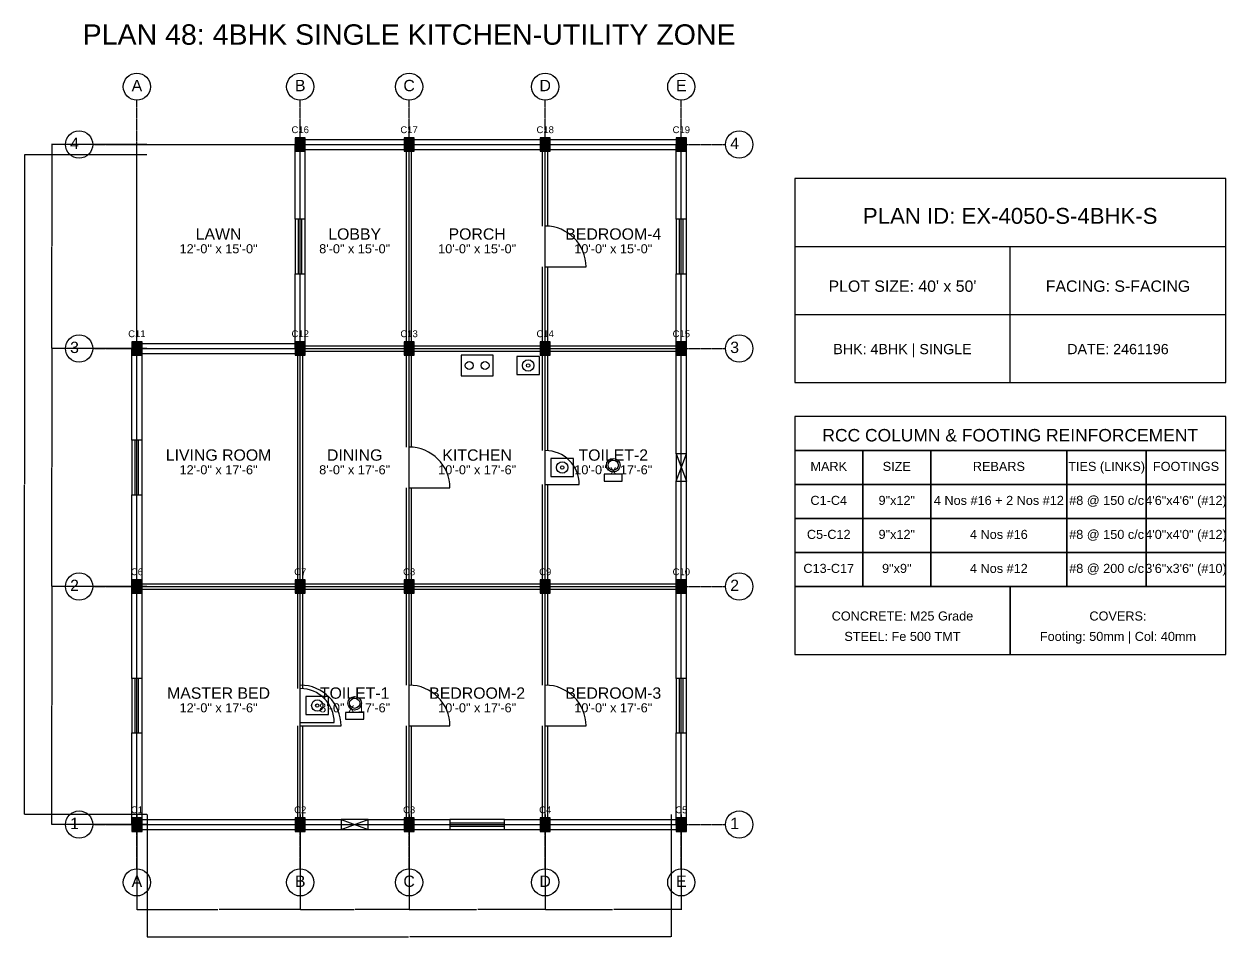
# Model space of a CAD drawing. Header units: inches. Extents: x -134 to 23580, y -99 to 23207.
# Drawn here: x 17400 to 18460, y 9901 to 10706 of the extents above; entities that cross this region are included whole.
import ezdxf
from ezdxf.enums import TextEntityAlignment as Align

# ---------------------------------------------------------------- set-up
doc = ezdxf.new("R2010")
doc.units = ezdxf.units.IN
doc.header["$MEASUREMENT"] = 0
doc.linetypes.add('CENTER', pattern=[2, 1.25, -0.25, 0.25, -0.25])
for name, color, linetype in [('A-COL-HATCH', 251, 'Continuous'), ('A-COLUMN', 1, 'Continuous'), ('A-DIM', 5, 'Continuous'), ('A-DOOR', 30, 'Continuous'), ('A-FIXTURE', 8, 'Continuous'), ('A-TEXT', 2, 'Continuous'), ('A-WALL-EXT', 7, 'Continuous'), ('A-WALL-INT', 9, 'Continuous'), ('A-WINDOW', 4, 'Continuous'), ('S-BEAM-FRAMING', 2, 'Continuous'), ('S-BUBBLE', 4, 'Continuous'), ('S-GRID-CENTER', 8, 'CENTER'), ('S-TABLE', 7, 'Continuous'), ('S-TEXT', 3, 'Continuous')]:
    doc.layers.add(name, color=color, linetype=linetype)
doc.styles.get("Standard").update_dxf_attribs({"font": 'arial.ttf'})
doc.dimstyles.get("Standard").update_dxf_attribs({"dimtxt": 0.18, "dimasz": 0.18, "dimexe": 0.18, "dimexo": 0.0625, "dimgap": 0.09, "dimtad": 0, "dimtih": 1, "dimtoh": 1, "dimdec": 4, "dimzin": 0, "dimdsep": 46, "dimtxsty": 'Standard', "dimcen": 0.09, "dimadec": 0, "dimazin": 0, "dimtfac": 1, "dimtdec": 4, "dimtofl": 0, "dimtmove": 0, "dimatfit": 3, "dimfxl": 1, "dimtolj": 1, "dimtzin": 0, "dimarcsym": 0})

# ---------------------------------------------------------------- blocks, each defined once
blk = doc.blocks.new('*D430')
at = {"layer": 'A-DIM', "color": 0, "lineweight": -2, "transparency": 16777216}
for p, q in [((17500, 10008.9), (17500, 9924.8)), ((17644, 10008.9), (17644, 9924.8)), ((17500.2, 9925), (17571.4, 9925)), ((17643.8, 9925), (17572.6, 9925))]:
    blk.add_line(p, q, dxfattribs=at)
at = {"layer": 'A-DIM', "color": 0, "transparency": 16777216}
for points in [[(17500.2, 9925), (17500.2, 9925), (17500, 9925)], [(17643.8, 9925), (17643.8, 9925), (17644, 9925)]]:
    blk.add_solid(points, dxfattribs=at)
at = {"layer": 'Defpoints', "color": 0, "transparency": 16777216}
for p in [(17500, 10009), (17644, 10009), (17644, 9925)]:
    blk.add_point(p, dxfattribs=at)
at = {"layer": 'A-DIM', "color": 0, "transparency": 16777216, "insert": (17572, 9925), "char_height": 0.18, "attachment_point": 5}
blk.add_mtext('\\A1;144.0000', dxfattribs=at)
blk = doc.blocks.new('*D431')
at = {"layer": 'A-DIM', "color": 0, "lineweight": -2, "transparency": 16777216}
for p, q in [((17644, 10008.9), (17644, 9924.8)), ((17740, 10008.9), (17740, 9924.8)), ((17644.2, 9925), (17691.5, 9925)), ((17739.8, 9925), (17692.5, 9925))]:
    blk.add_line(p, q, dxfattribs=at)
at = {"layer": 'A-DIM', "color": 0, "transparency": 16777216}
for points in [[(17644.2, 9925), (17644.2, 9925), (17644, 9925)], [(17739.8, 9925), (17739.8, 9925), (17740, 9925)]]:
    blk.add_solid(points, dxfattribs=at)
at = {"layer": 'Defpoints', "color": 0, "transparency": 16777216}
for p in [(17644, 10009), (17740, 10009), (17740, 9925)]:
    blk.add_point(p, dxfattribs=at)
at = {"layer": 'A-DIM', "color": 0, "transparency": 16777216, "insert": (17692, 9925), "char_height": 0.18, "attachment_point": 5}
blk.add_mtext('\\A1;96.0000', dxfattribs=at)
blk = doc.blocks.new('*D432')
at = {"layer": 'A-DIM', "color": 0, "lineweight": -2, "transparency": 16777216}
for p, q in [((17740, 10008.9), (17740, 9924.8)), ((17860, 10008.9), (17860, 9924.8)), ((17740.2, 9925), (17799.4, 9925)), ((17859.8, 9925), (17800.6, 9925))]:
    blk.add_line(p, q, dxfattribs=at)
at = {"layer": 'A-DIM', "color": 0, "transparency": 16777216}
for points in [[(17740.2, 9925), (17740.2, 9925), (17740, 9925)], [(17859.8, 9925), (17859.8, 9925), (17860, 9925)]]:
    blk.add_solid(points, dxfattribs=at)
at = {"layer": 'Defpoints', "color": 0, "transparency": 16777216}
for p in [(17740, 10009), (17860, 10009), (17860, 9925)]:
    blk.add_point(p, dxfattribs=at)
at = {"layer": 'A-DIM', "color": 0, "transparency": 16777216, "insert": (17800, 9925), "char_height": 0.18, "attachment_point": 5}
blk.add_mtext('\\A1;120.0000', dxfattribs=at)
blk = doc.blocks.new('*D433')
at = {"layer": 'A-DIM', "color": 0, "lineweight": -2, "transparency": 16777216}
for p, q in [((17860, 10008.9), (17860, 9924.8)), ((17980, 10008.9), (17980, 9924.8)), ((17860.2, 9925), (17919.4, 9925)), ((17979.8, 9925), (17920.6, 9925))]:
    blk.add_line(p, q, dxfattribs=at)
at = {"layer": 'A-DIM', "color": 0, "transparency": 16777216}
for points in [[(17860.2, 9925), (17860.2, 9925), (17860, 9925)], [(17979.8, 9925), (17979.8, 9925), (17980, 9925)]]:
    blk.add_solid(points, dxfattribs=at)
at = {"layer": 'Defpoints', "color": 0, "transparency": 16777216}
for p in [(17860, 10009), (17980, 10009), (17980, 9925)]:
    blk.add_point(p, dxfattribs=at)
at = {"layer": 'A-DIM', "color": 0, "transparency": 16777216, "insert": (17920, 9925), "char_height": 0.18, "attachment_point": 5}
blk.add_mtext('\\A1;120.0000', dxfattribs=at)
blk = doc.blocks.new('*D434')
at = {"layer": 'A-DIM', "color": 0, "lineweight": -2, "transparency": 16777216}
for p, q in [((17509, 10008.9375), (17509, 9900.82)), ((17971, 10008.9375), (17971, 9900.82)), ((17509.18, 9901), (17739.393206, 9901)), ((17970.82, 9901), (17740.606794, 9901))]:
    blk.add_line(p, q, dxfattribs=at)
at = {"layer": 'A-DIM', "color": 0, "transparency": 16777216}
for points in [[(17509.18, 9901.03), (17509.18, 9900.97), (17509, 9901)], [(17970.82, 9901.03), (17970.82, 9900.97), (17971, 9901)]]:
    blk.add_solid(points, dxfattribs=at)
at = {"layer": 'Defpoints', "color": 0, "transparency": 16777216}
for p in [(17509, 10009), (17971, 10009), (17971, 9901)]:
    blk.add_point(p, dxfattribs=at)
at = {"layer": 'A-DIM', "color": 0, "transparency": 16777216, "insert": (17740, 9901), "char_height": 0.18, "attachment_point": 5}
blk.add_mtext('\\A1;462.0000', dxfattribs=at)
blk = doc.blocks.new('*D435')
at = {"layer": 'A-DIM', "color": 0, "lineweight": -2, "transparency": 16777216}
for p, q in [((17508.9, 10210), (17424.8, 10210)), ((17425, 10209.8), (17425, 10105.2)), ((17425, 10000.2), (17425, 10104.8)), ((17508.9, 10000), (17424.8, 10000))]:
    blk.add_line(p, q, dxfattribs=at)
at = {"layer": 'A-DIM', "color": 0, "transparency": 16777216}
for points in [[(17425, 10209.8), (17425, 10209.8), (17425, 10210)], [(17425, 10000.2), (17425, 10000.2), (17425, 10000)]]:
    blk.add_solid(points, dxfattribs=at)
at = {"layer": 'Defpoints', "color": 0, "transparency": 16777216}
for p in [(17425, 10210), (17509, 10210), (17509, 10000)]:
    blk.add_point(p, dxfattribs=at)
at = {"layer": 'A-DIM', "color": 0, "transparency": 16777216, "insert": (17425, 10105), "char_height": 0.18, "attachment_point": 5}
blk.add_mtext('\\A1;210.0000', dxfattribs=at)
blk = doc.blocks.new('*D436')
at = {"layer": 'A-DIM', "color": 0, "lineweight": -2, "transparency": 16777216}
for p, q in [((17508.9, 10420), (17424.8, 10420)), ((17425, 10419.8), (17425, 10315.2)), ((17425, 10210.2), (17425, 10314.8)), ((17508.9, 10210), (17424.8, 10210))]:
    blk.add_line(p, q, dxfattribs=at)
at = {"layer": 'A-DIM', "color": 0, "transparency": 16777216}
for points in [[(17425, 10419.8), (17425, 10419.8), (17425, 10420)], [(17425, 10210.2), (17425, 10210.2), (17425, 10210)]]:
    blk.add_solid(points, dxfattribs=at)
at = {"layer": 'Defpoints', "color": 0, "transparency": 16777216}
for p in [(17425, 10420), (17509, 10420), (17509, 10210)]:
    blk.add_point(p, dxfattribs=at)
at = {"layer": 'A-DIM', "color": 0, "transparency": 16777216, "insert": (17425, 10315), "char_height": 0.18, "attachment_point": 5}
blk.add_mtext('\\A1;210.0000', dxfattribs=at)
blk = doc.blocks.new('*D437')
at = {"layer": 'A-DIM', "color": 0, "lineweight": -2, "transparency": 16777216}
for p, q in [((17508.9, 10600), (17424.8, 10600)), ((17425, 10599.8), (17425, 10510.2)), ((17425, 10420.2), (17425, 10509.8)), ((17508.9, 10420), (17424.8, 10420))]:
    blk.add_line(p, q, dxfattribs=at)
at = {"layer": 'A-DIM', "color": 0, "transparency": 16777216}
for points in [[(17425, 10599.8), (17425, 10599.8), (17425, 10600)], [(17425, 10420.2), (17425, 10420.2), (17425, 10420)]]:
    blk.add_solid(points, dxfattribs=at)
at = {"layer": 'Defpoints', "color": 0, "transparency": 16777216}
for p in [(17425, 10600), (17509, 10600), (17509, 10420)]:
    blk.add_point(p, dxfattribs=at)
at = {"layer": 'A-DIM', "color": 0, "transparency": 16777216, "insert": (17425, 10510), "char_height": 0.18, "attachment_point": 5}
blk.add_mtext('\\A1;180.0000', dxfattribs=at)
blk = doc.blocks.new('*D438')
at = {"layer": 'A-DIM', "color": 0, "lineweight": -2, "transparency": 16777216}
for p, q in [((17508.9, 10591), (17400.8, 10591)), ((17401, 10590.8), (17401, 10300.2)), ((17401, 10009.2), (17401, 10299.8)), ((17508.9, 10009), (17400.8, 10009))]:
    blk.add_line(p, q, dxfattribs=at)
at = {"layer": 'A-DIM', "color": 0, "transparency": 16777216}
for points in [[(17401, 10590.8), (17401, 10590.8), (17401, 10591)], [(17401, 10009.2), (17401, 10009.2), (17401, 10009)]]:
    blk.add_solid(points, dxfattribs=at)
at = {"layer": 'Defpoints', "color": 0, "transparency": 16777216}
for p in [(17401, 10591), (17509, 10591), (17509, 10009)]:
    blk.add_point(p, dxfattribs=at)
at = {"layer": 'A-DIM', "color": 0, "transparency": 16777216, "insert": (17401, 10300), "char_height": 0.18, "attachment_point": 5}
blk.add_mtext('\\A1;582.0000', dxfattribs=at)

msp = doc.modelspace()

# ---------------------------------------------------------------- linework, layer by layer
at = {"layer": 'A-COL-HATCH'}
for points in [[(17639.5, 10594), (17648.5, 10594), (17639.5, 10606), (17648.5, 10606)], [(17735.5, 10594), (17744.5, 10594), (17735.5, 10606), (17744.5, 10606)], [(17855.5, 10594), (17864.5, 10594), (17855.5, 10606), (17864.5, 10606)], [(17975.5, 10594), (17984.5, 10594), (17975.5, 10606), (17984.5, 10606)], [(17495.5, 10414), (17504.5, 10414), (17495.5, 10426), (17504.5, 10426)], [(17639.5, 10414), (17648.5, 10414), (17639.5, 10426), (17648.5, 10426)], [(17735.5, 10414), (17744.5, 10414), (17735.5, 10426), (17744.5, 10426)], [(17855.5, 10414), (17864.5, 10414), (17855.5, 10426), (17864.5, 10426)], [(17975.5, 10414), (17984.5, 10414), (17975.5, 10426), (17984.5, 10426)], [(17495.5, 10204), (17504.5, 10204), (17495.5, 10216), (17504.5, 10216)], [(17639.5, 10204), (17648.5, 10204), (17639.5, 10216), (17648.5, 10216)], [(17735.5, 10204), (17744.5, 10204), (17735.5, 10216), (17744.5, 10216)], [(17855.5, 10204), (17864.5, 10204), (17855.5, 10216), (17864.5, 10216)], [(17975.5, 10204), (17984.5, 10204), (17975.5, 10216), (17984.5, 10216)], [(17495.5, 9994), (17504.5, 9994), (17495.5, 10006), (17504.5, 10006)], [(17639.5, 9994), (17648.5, 9994), (17639.5, 10006), (17648.5, 10006)], [(17735.5, 9994), (17744.5, 9994), (17735.5, 10006), (17744.5, 10006)], [(17855.5, 9994), (17864.5, 9994), (17855.5, 10006), (17864.5, 10006)], [(17975.5, 9994), (17984.5, 9994), (17975.5, 10006), (17984.5, 10006)]]:
    msp.add_solid(points, dxfattribs=at)
at = {"layer": 'A-COLUMN'}
for points in [[(17639.5, 10594), (17648.5, 10594), (17648.5, 10606), (17639.5, 10606)], [(17735.5, 10594), (17744.5, 10594), (17744.5, 10606), (17735.5, 10606)], [(17855.5, 10594), (17864.5, 10594), (17864.5, 10606), (17855.5, 10606)], [(17975.5, 10594), (17984.5, 10594), (17984.5, 10606), (17975.5, 10606)], [(17495.5, 10414), (17504.5, 10414), (17504.5, 10426), (17495.5, 10426)], [(17639.5, 10414), (17648.5, 10414), (17648.5, 10426), (17639.5, 10426)], [(17735.5, 10414), (17744.5, 10414), (17744.5, 10426), (17735.5, 10426)], [(17855.5, 10414), (17864.5, 10414), (17864.5, 10426), (17855.5, 10426)], [(17975.5, 10414), (17984.5, 10414), (17984.5, 10426), (17975.5, 10426)], [(17495.5, 10204), (17504.5, 10204), (17504.5, 10216), (17495.5, 10216)], [(17639.5, 10204), (17648.5, 10204), (17648.5, 10216), (17639.5, 10216)], [(17735.5, 10204), (17744.5, 10204), (17744.5, 10216), (17735.5, 10216)], [(17855.5, 10204), (17864.5, 10204), (17864.5, 10216), (17855.5, 10216)], [(17975.5, 10204), (17984.5, 10204), (17984.5, 10216), (17975.5, 10216)], [(17495.5, 9994), (17504.5, 9994), (17504.5, 10006), (17495.5, 10006)], [(17639.5, 9994), (17648.5, 9994), (17648.5, 10006), (17639.5, 10006)], [(17735.5, 9994), (17744.5, 9994), (17744.5, 10006), (17735.5, 10006)], [(17855.5, 9994), (17864.5, 9994), (17864.5, 10006), (17855.5, 10006)], [(17975.5, 9994), (17984.5, 9994), (17984.5, 10006), (17975.5, 10006)]]:
    msp.add_lwpolyline(points, close=True, dxfattribs=at)
at = {"layer": 'A-DOOR'}
for p, q in [((17860, 10492), (17896, 10492)), ((17740, 10297), (17776, 10297)), ((17860, 10300), (17890, 10300)), ((17644, 10090), (17674, 10090)), ((17644, 10087), (17680, 10087)), ((17740, 10087), (17776, 10087)), ((17860, 10087), (17896, 10087))]:
    msp.add_line(p, q, dxfattribs=at)
for centre, radius in [((17860, 10492), 36), ((17740, 10297), 36), ((17860, 10300), 30), ((17644, 10087), 36), ((17740, 10087), 36), ((17860, 10087), 36), ((17644, 10090), 30)]:
    msp.add_arc(centre, radius, 0, 90, dxfattribs=at)
at = {"layer": 'A-FIXTURE'}
for points in [[(17786, 10396), (17814, 10396), (17814, 10414), (17786, 10414)], [(17835, 10397), (17855, 10397), (17855, 10413), (17835, 10413)], [(17865, 10307), (17885, 10307), (17885, 10323), (17865, 10323)], [(17912, 10303), (17928, 10303), (17928, 10309), (17912, 10309)], [(17649, 10097), (17669, 10097), (17669, 10113), (17649, 10113)], [(17684, 10093), (17700, 10093), (17700, 10099), (17684, 10099)]]:
    msp.add_lwpolyline(points, close=True, dxfattribs=at)
for centre, radius in [((17793, 10405), 3.5), ((17807, 10405), 3.5), ((17845, 10405), 5), ((17845, 10405), 1.5), ((17920, 10317), 6), ((17875, 10315), 5), ((17875, 10315), 1.5), ((17920, 10317), 4.5), ((17659, 10105), 5), ((17692, 10107), 6), ((17692, 10107), 4.5), ((17659, 10105), 1.5)]:
    msp.add_circle(centre, radius, dxfattribs=at)
at = {"layer": 'A-WALL-EXT'}
for p, q in [((17639.5, 10534), (17639.5, 10600)), ((17644, 10604.5), (17740, 10604.5)), ((17648.5, 10534), (17648.5, 10600)), ((17740, 10604.5), (17860, 10604.5)), ((17860, 10604.5), (17980, 10604.5)), ((17975.5, 10534), (17975.5, 10600)), ((17984.5, 10534), (17984.5, 10600)), ((17644, 10595.5), (17740, 10595.5)), ((17740, 10595.5), (17860, 10595.5)), ((17860, 10595.5), (17980, 10595.5)), ((18080, 10510), (18460, 10510)), ((18270, 10390), (18270, 10510)), ((17639.5, 10420), (17639.5, 10486)), ((17648.5, 10420), (17648.5, 10486)), ((17975.5, 10420), (17975.5, 10486)), ((17984.5, 10420), (17984.5, 10486)), ((18080, 10450), (18460, 10450)), ((17495.5, 10339), (17495.5, 10420)), ((17500, 10424.5), (17644, 10424.5)), ((17504.5, 10339), (17504.5, 10420)), ((17975.5, 10327), (17975.5, 10420)), ((17984.5, 10327), (17984.5, 10420)), ((17500, 10415.5), (17644, 10415.5)), ((17975.5, 10210), (17975.5, 10303)), ((17984.5, 10210), (17984.5, 10303)), ((17495.5, 10210), (17495.5, 10291)), ((17504.5, 10210), (17504.5, 10291)), ((17495.5, 10129), (17495.5, 10210)), ((17504.5, 10129), (17504.5, 10210)), ((17975.5, 10129), (17975.5, 10210)), ((17984.5, 10129), (17984.5, 10210)), ((17495.5, 10000), (17495.5, 10081)), ((17504.5, 10000), (17504.5, 10081)), ((17975.5, 10000), (17975.5, 10081)), ((17984.5, 10000), (17984.5, 10081)), ((17500, 10004.5), (17644, 10004.5)), ((17644, 10004.5), (17680, 10004.5)), ((17704, 10004.5), (17740, 10004.5)), ((17740, 10004.5), (17776, 10004.5)), ((17824, 10004.5), (17860, 10004.5)), ((17860, 10004.5), (17980, 10004.5)), ((17500, 9995.5), (17644, 9995.5)), ((17644, 9995.5), (17680, 9995.5)), ((17704, 9995.5), (17740, 9995.5)), ((17740, 9995.5), (17776, 9995.5)), ((17824, 9995.5), (17860, 9995.5)), ((17860, 9995.5), (17980, 9995.5))]:
    msp.add_line(p, q, dxfattribs=at)
msp.add_lwpolyline([(18080, 10390), (18460, 10390), (18460, 10570), (18080, 10570)], close=True, dxfattribs=at)
at = {"layer": 'A-WALL-INT'}
for p, q in [((17737.75, 10420), (17737.75, 10600)), ((17742.25, 10420), (17742.25, 10600)), ((17857.75, 10528), (17857.75, 10600)), ((17862.25, 10528), (17862.25, 10600)), ((17857.75, 10420), (17857.75, 10492)), ((17862.25, 10420), (17862.25, 10492)), ((17641.75, 10210), (17641.75, 10420)), ((17644, 10422.25), (17740, 10422.25)), ((17644, 10417.75), (17740, 10417.75)), ((17646.25, 10210), (17646.25, 10420)), ((17737.75, 10333), (17737.75, 10420)), ((17740, 10422.25), (17860, 10422.25)), ((17740, 10417.75), (17860, 10417.75)), ((17742.25, 10333), (17742.25, 10420)), ((17857.75, 10330), (17857.75, 10420)), ((17860, 10422.25), (17980, 10422.25)), ((17860, 10417.75), (17980, 10417.75)), ((17862.25, 10330), (17862.25, 10420)), ((17737.75, 10210), (17737.75, 10297)), ((17742.25, 10210), (17742.25, 10297)), ((17857.75, 10210), (17857.75, 10300)), ((17862.25, 10210), (17862.25, 10300)), ((17500, 10212.25), (17644, 10212.25)), ((17500, 10207.75), (17644, 10207.75)), ((17641.75, 10120), (17641.75, 10210)), ((17644, 10212.25), (17740, 10212.25)), ((17644, 10207.75), (17740, 10207.75)), ((17646.25, 10120), (17646.25, 10210)), ((17737.75, 10123), (17737.75, 10210)), ((17740, 10212.25), (17860, 10212.25)), ((17740, 10207.75), (17860, 10207.75)), ((17742.25, 10123), (17742.25, 10210)), ((17857.75, 10123), (17857.75, 10210)), ((17860, 10212.25), (17980, 10212.25)), ((17860, 10207.75), (17980, 10207.75)), ((17862.25, 10123), (17862.25, 10210)), ((17641.75, 10000), (17641.75, 10087)), ((17646.25, 10000), (17646.25, 10087)), ((17737.75, 10000), (17737.75, 10087)), ((17742.25, 10000), (17742.25, 10087)), ((17857.75, 10000), (17857.75, 10087)), ((17862.25, 10000), (17862.25, 10087))]:
    msp.add_line(p, q, dxfattribs=at)
at = {"layer": 'A-WINDOW'}
for p, q in [((17642.5, 10486), (17642.5, 10534)), ((17645.5, 10486), (17645.5, 10534)), ((17978.5, 10486), (17978.5, 10534)), ((17981.5, 10486), (17981.5, 10534)), ((17498.5, 10291), (17498.5, 10339)), ((17501.5, 10291), (17501.5, 10339)), ((17975.5, 10303), (17984.5, 10327)), ((17975.5, 10327), (17984.5, 10303)), ((17498.5, 10081), (17498.5, 10129)), ((17501.5, 10081), (17501.5, 10129)), ((17978.5, 10081), (17978.5, 10129)), ((17981.5, 10081), (17981.5, 10129)), ((17680, 9995.5), (17704, 10004.5)), ((17680, 10004.5), (17704, 9995.5)), ((17776, 10001.5), (17824, 10001.5)), ((17776, 9998.5), (17824, 9998.5))]:
    msp.add_line(p, q, dxfattribs=at)
for points in [[(17639.5, 10486), (17648.5, 10486), (17648.5, 10534), (17639.5, 10534)], [(17975.5, 10486), (17984.5, 10486), (17984.5, 10534), (17975.5, 10534)], [(17495.5, 10291), (17504.5, 10291), (17504.5, 10339), (17495.5, 10339)], [(17975.5, 10303), (17984.5, 10303), (17984.5, 10327), (17975.5, 10327)], [(17495.5, 10081), (17504.5, 10081), (17504.5, 10129), (17495.5, 10129)], [(17975.5, 10081), (17984.5, 10081), (17984.5, 10129), (17975.5, 10129)], [(17680, 9995.5), (17704, 9995.5), (17704, 10004.5), (17680, 10004.5)], [(17776, 9995.5), (17824, 9995.5), (17824, 10004.5), (17776, 10004.5)]]:
    msp.add_lwpolyline(points, close=True, dxfattribs=at)
at = {"layer": 'S-BEAM-FRAMING'}
for p, q in [((17500, 10000), (17500, 10600)), ((17500, 10600), (17980, 10600)), ((17644, 10000), (17644, 10600)), ((17740, 10000), (17740, 10600)), ((17860, 10000), (17860, 10600)), ((17980, 10000), (17980, 10600)), ((17500, 10420), (17980, 10420)), ((17500, 10210), (17980, 10210)), ((17500, 10000), (17980, 10000))]:
    msp.add_line(p, q, dxfattribs=at)
at = {"layer": 'S-BUBBLE'}
for centre in [(17500, 10651), (17644, 10651), (17740, 10651), (17860, 10651), (17980, 10651), (17449, 10600), (18031, 10600), (17449, 10420), (18031, 10420), (17449, 10210), (18031, 10210), (17449, 10000), (18031, 10000), (17500, 9949), (17644, 9949), (17740, 9949), (17860, 9949), (17980, 9949)]:
    msp.add_circle(centre, 12, dxfattribs=at)
at = {"layer": 'S-GRID-CENTER'}
for p, q in [((17500, 9961), (17500, 10639)), ((17644, 9961), (17644, 10639)), ((17740, 9961), (17740, 10639)), ((17860, 9961), (17860, 10639)), ((17980, 9961), (17980, 10639)), ((17461, 10600), (18019, 10600)), ((17461, 10420), (18019, 10420)), ((17461, 10210), (18019, 10210)), ((17461, 10000), (18019, 10000))]:
    msp.add_line(p, q, dxfattribs=at)
at = {"layer": 'S-TABLE'}
for points in [[(18080, 10330), (18460, 10330), (18460, 10360), (18080, 10360)], [(18080, 10300), (18140, 10300), (18140, 10330), (18080, 10330)], [(18140, 10300), (18200, 10300), (18200, 10330), (18140, 10330)], [(18200, 10300), (18320, 10300), (18320, 10330), (18200, 10330)], [(18320, 10300), (18390, 10300), (18390, 10330), (18320, 10330)], [(18390, 10300), (18460, 10300), (18460, 10330), (18390, 10330)], [(18080, 10270), (18140, 10270), (18140, 10300), (18080, 10300)], [(18140, 10270), (18200, 10270), (18200, 10300), (18140, 10300)], [(18200, 10270), (18320, 10270), (18320, 10300), (18200, 10300)], [(18320, 10270), (18390, 10270), (18390, 10300), (18320, 10300)], [(18390, 10270), (18460, 10270), (18460, 10300), (18390, 10300)], [(18080, 10240), (18140, 10240), (18140, 10270), (18080, 10270)], [(18140, 10240), (18200, 10240), (18200, 10270), (18140, 10270)], [(18200, 10240), (18320, 10240), (18320, 10270), (18200, 10270)], [(18320, 10240), (18390, 10240), (18390, 10270), (18320, 10270)], [(18390, 10240), (18460, 10240), (18460, 10270), (18390, 10270)], [(18080, 10210), (18140, 10210), (18140, 10240), (18080, 10240)], [(18140, 10210), (18200, 10210), (18200, 10240), (18140, 10240)], [(18200, 10210), (18320, 10210), (18320, 10240), (18200, 10240)], [(18320, 10210), (18390, 10210), (18390, 10240), (18320, 10240)], [(18390, 10210), (18460, 10210), (18460, 10240), (18390, 10240)], [(18080, 10150), (18270, 10150), (18270, 10210), (18080, 10210)], [(18270, 10150), (18460, 10150), (18460, 10210), (18270, 10210)]]:
    msp.add_lwpolyline(points, close=True, dxfattribs=at)

# ---------------------------------------------------------------- texts
at = {"layer": 'A-TEXT'}
for s, height, p in [('PLAN 48: 4BHK SINGLE KITCHEN-UTILITY ZONE', 18, (17740, 10688)), ('C16', 6, (17644, 10610)), ('C17', 6, (17740, 10610)), ('C18', 6, (17860, 10610)), ('C19', 6, (17980, 10610)), ('PLAN ID: EX-4050-S-4BHK-S', 14, (18270, 10530)), ('LAWN', 10, (17572, 10516)), ('LOBBY', 10, (17692, 10516)), ('PORCH', 10, (17800, 10516)), ('BEDROOM-4', 10, (17920, 10516)), ('12\'-0" x 15\'-0"', 8, (17572, 10504)), ('8\'-0" x 15\'-0"', 8, (17692, 10504)), ('10\'-0" x 15\'-0"', 8, (17800, 10504)), ('10\'-0" x 15\'-0"', 8, (17920, 10504)), ("PLOT SIZE: 40' x 50'", 10, (18175, 10470)), ('FACING: S-FACING', 10, (18365, 10470)), ('C11', 6, (17500, 10430)), ('C12', 6, (17644, 10430)), ('C13', 6, (17740, 10430)), ('C14', 6, (17860, 10430)), ('C15', 6, (17980, 10430)), ('BHK: 4BHK | SINGLE', 9, (18175, 10415)), ('DATE: 2461196', 9, (18365, 10415)), ('LIVING ROOM', 10, (17572, 10321)), ('DINING', 10, (17692, 10321)), ('KITCHEN', 10, (17800, 10321)), ('TOILET-2', 10, (17920, 10321)), ('12\'-0" x 17\'-6"', 8, (17572, 10309)), ('8\'-0" x 17\'-6"', 8, (17692, 10309)), ('10\'-0" x 17\'-6"', 8, (17800, 10309)), ('10\'-0" x 17\'-6"', 8, (17920, 10309)), ('C6', 6, (17500, 10220)), ('C7', 6, (17644, 10220)), ('C8', 6, (17740, 10220)), ('C9', 6, (17860, 10220)), ('C10', 6, (17980, 10220)), ('MASTER BED', 10, (17572, 10111)), ('TOILET-1', 10, (17692, 10111)), ('BEDROOM-2', 10, (17800, 10111)), ('BEDROOM-3', 10, (17920, 10111)), ('12\'-0" x 17\'-6"', 8, (17572, 10099)), ('8\'-0" x 17\'-6"', 8, (17692, 10099)), ('10\'-0" x 17\'-6"', 8, (17800, 10099)), ('10\'-0" x 17\'-6"', 8, (17920, 10099)), ('C1', 6, (17500, 10010)), ('C2', 6, (17644, 10010)), ('C3', 6, (17740, 10010)), ('C4', 6, (17860, 10010)), ('C5', 6, (17980, 10010))]:
    msp.add_text(s, height=height, dxfattribs=at).set_placement(p, align=Align.CENTER)
at = {"layer": 'S-TEXT'}
for s, height, p in [('A', 10, (17500, 10647)), ('B', 10, (17644, 10647)), ('C', 10, (17740, 10647)), ('D', 10, (17860, 10647)), ('E', 10, (17980, 10647)), ('4', 10, (17445, 10596)), ('4', 10, (18027, 10596)), ('3', 10, (17445, 10416)), ('3', 10, (18027, 10416)), ('RCC COLUMN & FOOTING REINFORCEMENT', 11, (18270, 10338)), ('MARK', 8, (18110, 10312)), ('SIZE', 8, (18170, 10312)), ('REBARS', 8, (18260, 10312)), ('TIES (LINKS)', 8, (18355, 10312)), ('FOOTINGS', 8, (18425, 10312)), ('C1-C4', 8, (18110, 10282)), ('9"x12"', 8, (18170, 10282)), ('4 Nos #16 + 2 Nos #12', 8, (18260, 10282)), ('#8 @ 150 c/c', 8, (18355, 10282)), ('4\'6"x4\'6" (#12)', 8, (18425, 10282)), ('C5-C12', 8, (18110, 10252)), ('9"x12"', 8, (18170, 10252)), ('4 Nos #16', 8, (18260, 10252)), ('#8 @ 150 c/c', 8, (18355, 10252)), ('4\'0"x4\'0" (#12)', 8, (18425, 10252)), ('C13-C17', 8, (18110, 10222)), ('9"x9"', 8, (18170, 10222)), ('4 Nos #12', 8, (18260, 10222)), ('#8 @ 200 c/c', 8, (18355, 10222)), ('3\'6"x3\'6" (#10)', 8, (18425, 10222)), ('2', 10, (17445, 10206)), ('2', 10, (18027, 10206)), ('CONCRETE: M25 Grade', 8, (18175, 10180)), ('COVERS:', 8, (18365, 10180)), ('STEEL: Fe 500 TMT', 8, (18175, 10162)), ('Footing: 50mm | Col: 40mm', 8, (18365, 10162)), ('1', 10, (17445, 9996)), ('1', 10, (18027, 9996)), ('A', 10, (17500, 9945)), ('B', 10, (17644, 9945)), ('C', 10, (17740, 9945)), ('D', 10, (17860, 9945)), ('E', 10, (17980, 9945))]:
    msp.add_text(s, height=height, dxfattribs=at).set_placement(p, align=Align.CENTER)

# ---------------------------------------------------------------- dimensions: what is measured, and where the dimension line sits
at = {"layer": 'A-DIM'}
for base, p1, p2, picture, middle in [((17425, 10600), (17509, 10420), (17509, 10600), '*D437', (17425, 10510)), ((17401, 10591), (17509, 10009), (17509, 10591), '*D438', (17401, 10300)), ((17425, 10420), (17509, 10210), (17509, 10420), '*D436', (17425, 10315)), ((17425, 10210), (17509, 10000), (17509, 10210), '*D435', (17425, 10105))]:
    dim = msp.add_linear_dim(base=base, p1=p1, p2=p2, angle=90, dimstyle='Standard', dxfattribs=at)
    dim.commit()
    dim.dimension.update_dxf_attribs({"geometry": picture, "text_midpoint": middle})
for base, p1, p2, picture, middle in [((17644, 9925), (17500, 10009), (17644, 10009), '*D430', (17572, 9925)), ((17971, 9901), (17509, 10009), (17971, 10009), '*D434', (17740, 9901)), ((17740, 9925), (17644, 10009), (17740, 10009), '*D431', (17692, 9925)), ((17860, 9925), (17740, 10009), (17860, 10009), '*D432', (17800, 9925)), ((17980, 9925), (17860, 10009), (17980, 10009), '*D433', (17920, 9925))]:
    dim = msp.add_linear_dim(base=base, p1=p1, p2=p2, dimstyle='Standard', dxfattribs=at)
    dim.commit()
    dim.dimension.update_dxf_attribs({"geometry": picture, "text_midpoint": middle})

doc.saveas('drawing.dxf')
